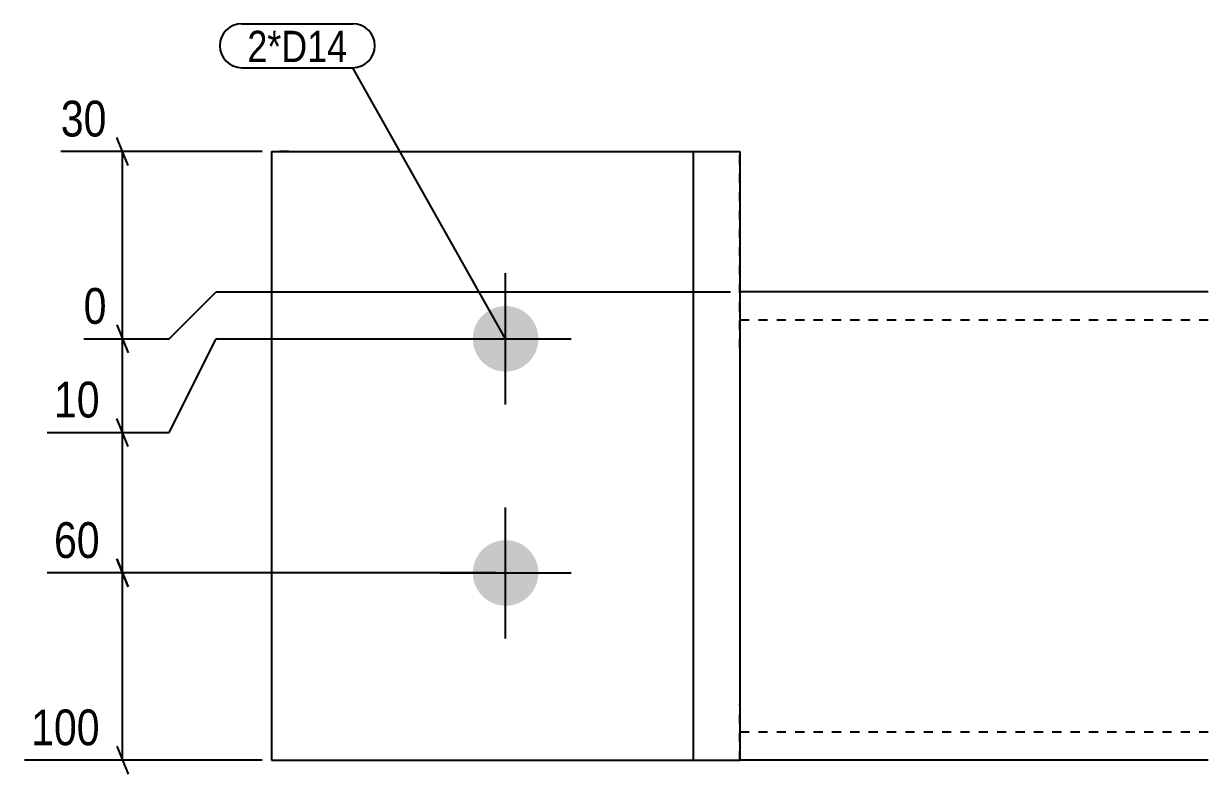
# Model space of a CAD drawing. Header units: millimetres. Extents: x 10 to 22808, y 3 to 649.
# Drawn here: x 12465 to 12717.9, y 4.8 to 165.1 of the extents above; entities that cross this region are included whole.
import ezdxf

# ---------------------------------------------------------------- set-up
doc = ezdxf.new("R2010")
doc.units = ezdxf.units.MM
doc.linetypes.add('DXK_LINE_DOT2', pattern=[3.9198, 1.9599, -1.9599])
for name, color, linetype in [('MÅLSÆTNING', 7, 'Continuous'), ('STÅL', 7, 'Continuous'), ('TEKST', 7, 'Continuous')]:
    doc.layers.add(name, color=color, linetype=linetype)
doc.styles.add('Arial Narrow', font='ARIALN.TTF', dxfattribs={"height": 0.2})

msp = doc.modelspace()

# ---------------------------------------------------------------- hatches: boundary and pattern name
at = {"layer": 'STÅL', "linetype": 'Continuous'}
for points in [[(12567.91, 104.8, -1), (12567.91, 90.8, -1)], [(12567.91, 54.8, -1), (12567.91, 40.8, -1)]]:
    msp.add_hatch(color=96, dxfattribs=at).paths.add_polyline_path(points)

# ---------------------------------------------------------------- linework, layer by layer
at = {"layer": 'MÅLSÆTNING', "color": 7, "linetype": 'Continuous'}
for p, q in [((12487.32, 134.8), (12484.92, 140.8)), ((12515.91, 137.8), (12472.97, 137.8)), ((12486.12, 97.8), (12486.12, 137.8)), ((12496.12, 97.8), (12506.12, 107.8)), ((12496.12, 97.8), (12506.12, 107.8)), ((12506.12, 107.8), (12615.91, 107.8)), ((12506.12, 107.8), (12615.91, 107.8)), ((12484.92, 100.8), (12487.32, 94.8)), ((12484.92, 100.8), (12487.32, 94.8)), ((12477.84, 97.8), (12496.12, 97.8)), ((12477.84, 97.8), (12496.12, 97.8)), ((12486.12, 77.8), (12486.12, 97.8)), ((12496.12, 77.8), (12506.12, 97.8)), ((12496.12, 77.8), (12506.12, 97.8)), ((12506.12, 97.8), (12565.91, 97.8)), ((12506.12, 97.8), (12565.91, 97.8)), ((12487.32, 74.8), (12484.92, 80.8)), ((12487.32, 74.8), (12484.92, 80.8)), ((12470.05, 77.8), (12496.12, 77.8)), ((12470.05, 77.8), (12496.12, 77.8)), ((12486.12, 47.8), (12486.12, 77.8)), ((12487.32, 44.8), (12484.92, 50.8)), ((12484.92, 50.8), (12487.32, 44.8)), ((12565.91, 47.8), (12470.05, 47.8)), ((12565.91, 47.8), (12470.05, 47.8)), ((12486.12, 7.8), (12486.12, 47.8)), ((12484.92, 10.8), (12487.32, 4.8)), ((12515.91, 7.8), (12465.18, 7.8))]:
    msp.add_line(p, q, dxfattribs=at)
at = {"layer": 'STÅL', "color": 2, "linetype": 'Continuous'}
for p, q in [((12517.91, 137.8), (12617.91, 137.8)), ((12517.91, 137.8), (12517.91, 7.8)), ((12607.91, 137.8), (12607.91, 7.8)), ((12617.91, 137.8), (12617.91, 95.82)), ((12717.91, 107.8), (12617.91, 107.8)), ((12617.91, 95.82), (12617.91, 95.8)), ((12617.91, 95.8), (12617.91, 19.8)), ((12617.91, 95.8), (12617.91, 19.8)), ((12617.91, 19.8), (12617.91, 19.78)), ((12617.91, 19.78), (12617.91, 7.8)), ((12517.91, 7.8), (12617.91, 7.8)), ((12717.91, 7.8), (12617.91, 7.8))]:
    msp.add_line(p, q, dxfattribs=at)
at = {"layer": 'STÅL', "color": 7, "linetype": 'DXK_LINE_DOT2'}
for p, q in [((12521.61, 137.8), (12517.91, 137.8)), ((12617.91, 95.82), (12617.91, 137.8)), ((12717.91, 101.8), (12617.91, 101.8)), ((12617.91, 95.82), (12617.91, 95.8)), ((12617.91, 19.8), (12617.91, 19.78)), ((12617.91, 7.8), (12617.91, 19.78)), ((12717.91, 13.8), (12617.91, 13.8))]:
    msp.add_line(p, q, dxfattribs=at)
at = {"layer": 'STÅL', "color": 96, "linetype": 'Continuous'}
for p, q in [((12567.91, 83.8), (12567.91, 111.8)), ((12553.91, 97.8), (12581.91, 97.8)), ((12567.91, 33.8), (12567.91, 61.8)), ((12553.91, 47.8), (12581.91, 47.8))]:
    msp.add_line(p, q, dxfattribs=at)

# ---------------------------------------------------------------- wipeouts: each hides what was drawn before it
at = {"color": 0, "linetype": 'Continuous'}
for points in [[(12482.86, 79.4), (12482.86, 90.6), (12469.91, 90.6), (12469.91, 79.4)], [(12482.86, 49.4), (12482.86, 60.6), (12469.91, 60.6), (12469.91, 49.4)], [(12482.86, 9.4), (12482.86, 20.6), (12465.04, 20.6), (12465.04, 9.4)]]:
    msp.add_wipeout(points, dxfattribs=at).dxf.layer = 'MÅLSÆTNING'
at = {"color": 0}
msp.add_wipeout([(12534.1, 156.89), (12534.1, 163.89), (12512.79, 163.89), (12512.79, 156.89)], dxfattribs=at).dxf.layer = 'TEKST'

# ---------------------------------------------------------------- next in the draw order: texts
at = {"layer": 'MÅLSÆTNING', "color": 3, "linetype": 'Continuous', "style": 'Arial Narrow'}
for s, p in [('10', (12471.51, 81)), ('60', (12471.51, 51)), ('100', (12466.64, 11))]:
    msp.add_text(s, height=7.635, dxfattribs=at).set_placement(p)

# ---------------------------------------------------------------- next in the draw order: wipeouts: each hides what was drawn before it
at = {"color": 0, "linetype": 'Continuous'}
for points in [[(12484.32, 139.4), (12484.32, 150.6), (12471.37, 150.6), (12471.37, 139.4)], [(12484.32, 99.4), (12484.32, 110.6), (12476.24, 110.6), (12476.24, 99.4)]]:
    msp.add_wipeout(points, dxfattribs=at).dxf.layer = 'MÅLSÆTNING'
at = {"color": 0}
msp.add_wipeout([(12534.1, 156.89), (12534.1, 163.89), (12512.79, 163.89), (12512.79, 156.89)], dxfattribs=at).dxf.layer = 'TEKST'

# ---------------------------------------------------------------- next in the draw order: linework, layer by layer
at = {"layer": 'TEKST', "color": 7, "linetype": 'Continuous'}
for p, q in [((12511.59, 165.09), (12535.3, 165.09)), ((12511.59, 155.69), (12535.3, 155.69)), ((12567.91, 97.8), (12535.3, 155.69))]:
    msp.add_line(p, q, dxfattribs=at)
for centre, start, end in [((12511.59, 160.39), 90, 270), ((12535.3, 160.39), 270, 90)]:
    msp.add_arc(centre, 4.7, start, end, dxfattribs=at)

# ---------------------------------------------------------------- next in the draw order: texts
at = {"layer": 'MÅLSÆTNING', "color": 3, "linetype": 'Continuous', "style": 'Arial Narrow'}
for s, height, p in [('30', 7.635, (12472.97, 141)), ('0', 7.64, (12477.84, 101))]:
    msp.add_text(s, height=height, dxfattribs=at).set_placement(p)
at = {"layer": 'TEKST', "color": 3, "style": 'Arial Narrow'}
msp.add_text('2*D14', height=6.681, dxfattribs=at).set_placement((12512.79, 156.89))

doc.saveas('drawing.dxf')
